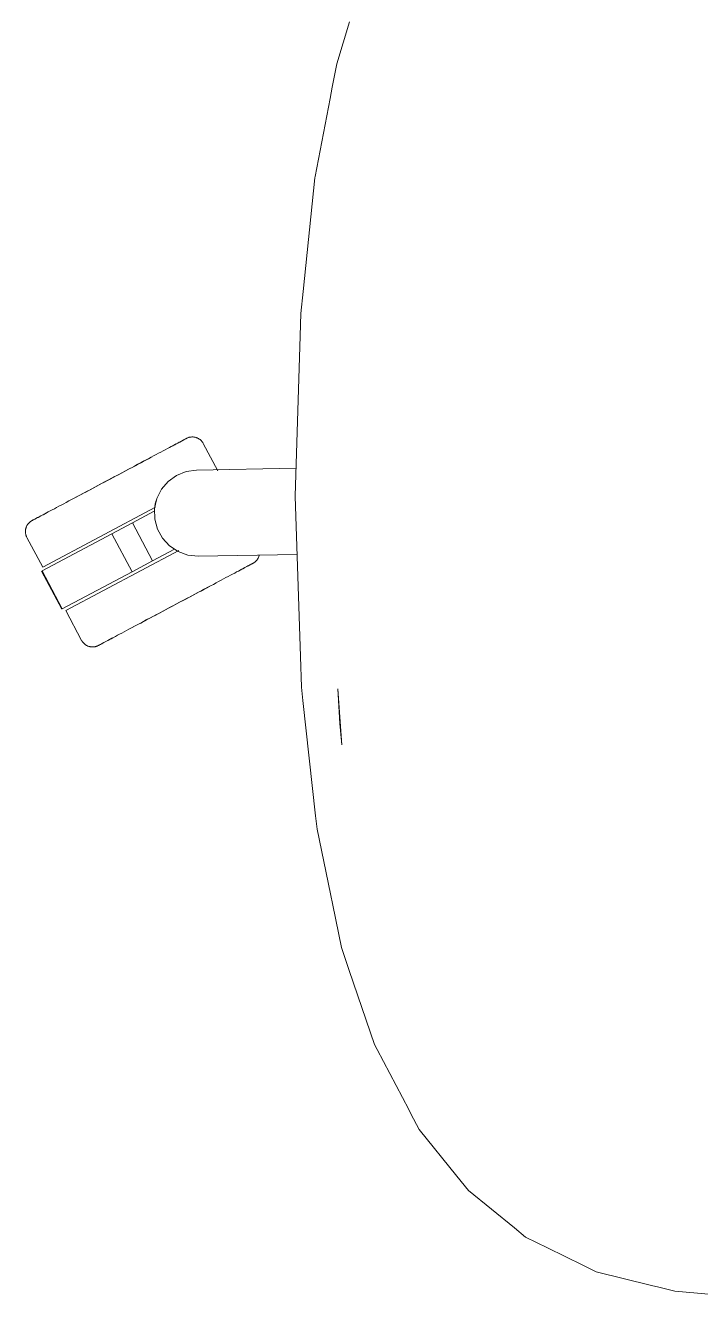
# Model space of a CAD drawing. Header units: millimetres. Extents: x 155927 to 326028, y -36033 to 97293.
# Drawn here: x 201983.7 to 202203.3, y 31869.9 to 32282.9 of the extents above; entities that cross this region are included whole.
import ezdxf

# ---------------------------------------------------------------- set-up
doc = ezdxf.new("R2010")
doc.units = ezdxf.units.MM
doc.header["$MEASUREMENT"] = 0
doc.layers.add('G-IMPT', color=8, linetype='CONTINUOUS', lineweight=9)
doc.layers.add('I-FURN', color=8, linetype='CONTINUOUS', lineweight=9)

msp = doc.modelspace()

# ---------------------------------------------------------------- linework, layer by layer
at = {"layer": 'G-IMPT'}
for p, q in [((202089.17, 32284.04), (202084.98, 32270.44)), ((202084.98, 32270.44), (202083.52, 32262.83)), ((202082.82, 32259.17), (202077.95, 32233.79)), ((202082.82, 32259.17), (202083.52, 32262.83)), ((202077.86, 32233.33), (202074.04, 32196.34)), ((202077.86, 32233.33), (202077.95, 32233.79)), ((202074.04, 32196.34), (202073.31, 32189.27)), ((202073.08, 32182.01), (202073.31, 32189.27)), ((202071.47, 32129.85), (202073.08, 32182.01)), ((202073.17, 32077.66), (202071.47, 32129.85)), ((202073.17, 32077.66), (202073.5, 32067.72)), ((202073.98, 32063.35), (202073.5, 32067.72)), ((202085.38, 32067.19), (202086.62, 32048.91)), ((202085.38, 32067.19), (202086.01, 32055.85)), ((202073.98, 32063.35), (202078.11, 32025.9)), ((202086.62, 32048.91), (202086.01, 32055.85)), ((202078.59, 32021.49), (202078.11, 32025.9)), ((202082.94, 32000.54), (202078.59, 32021.49)), ((202082.94, 32000.54), (202083.71, 31996.86)), ((202083.71, 31996.86), (202086.58, 31983.04)), ((202089.09, 31975.61), (202086.58, 31983.04)), ((202089.09, 31975.61), (202097.24, 31951.52)), ((202098.12, 31949.86), (202097.24, 31951.52)), ((202108.41, 31930.35), (202098.12, 31949.86)), ((202108.41, 31930.35), (202109.14, 31928.97)), ((202111.85, 31923.84), (202109.14, 31928.97)), ((202111.85, 31923.84), (202124.06, 31908.71)), ((202127.82, 31904.05), (202124.06, 31908.71)), ((202142.77, 31891.88), (202127.82, 31904.05)), ((202142.77, 31891.88), (202146.42, 31888.9)), ((202146.42, 31888.9), (202153.58, 31885.37)), ((202165.05, 31879.73), (202153.58, 31885.37)), ((202165.05, 31879.73), (202169.41, 31877.58)), ((202169.41, 31877.58), (202187.36, 31873.18)), ((202187.36, 31873.18), (202189.73, 31872.6)), ((202195.02, 31871.3), (202189.73, 31872.6)), ((202210.9, 31869.86), (202195.02, 31871.3))]:
    msp.add_line(p, q, dxfattribs=at)
at = {"layer": 'I-FURN'}
for p, q in [((202033.51, 32147.2), (202033.94, 32147.43)), ((202034.16, 32147.54), (202033.75, 32147.33)), ((202033.94, 32147.43), (202034.34, 32147.64)), ((202034.53, 32147.74), (202034.16, 32147.54)), ((202034.34, 32147.64), (202034.69, 32147.83)), ((202034.87, 32147.92), (202034.53, 32147.74)), ((202034.69, 32147.83), (202035.01, 32148)), ((202035.17, 32148.08), (202034.87, 32147.92)), ((202035.01, 32148), (202035.29, 32148.14)), ((202035.42, 32148.22), (202035.17, 32148.08)), ((202035.29, 32148.14), (202035.53, 32148.27)), ((202035.64, 32148.33), (202035.42, 32148.22)), ((202035.53, 32148.27), (202035.73, 32148.38)), ((202035.82, 32148.43), (202035.64, 32148.33)), ((202035.73, 32148.38), (202035.89, 32148.46)), ((202035.96, 32148.5), (202035.82, 32148.43)), ((202035.89, 32148.46), (202036.02, 32148.53)), ((202036.06, 32148.56), (202035.96, 32148.5)), ((202036.02, 32148.53), (202036.1, 32148.57)), ((202036.12, 32148.59), (202036.06, 32148.56)), ((202036.1, 32148.57), (202036.14, 32148.6)), ((202036.14, 32148.6), (202036.12, 32148.59)), ((202036.14, 32148.6), (202036.29, 32148.67)), ((202036.14, 32148.6), (202036.14, 32148.6)), ((202036.29, 32148.67), (202036.44, 32148.74)), ((202036.44, 32148.74), (202036.58, 32148.8)), ((202036.58, 32148.8), (202036.74, 32148.85)), ((202036.74, 32148.85), (202036.89, 32148.9)), ((202036.89, 32148.9), (202037.04, 32148.95)), ((202037.04, 32148.95), (202037.2, 32148.98)), ((202037.2, 32148.98), (202037.36, 32149.01)), ((202037.36, 32149.01), (202037.52, 32149.04)), ((202037.52, 32149.04), (202037.68, 32149.05)), ((202037.68, 32149.05), (202037.84, 32149.07)), ((202037.84, 32149.07), (202038, 32149.07)), ((202038, 32149.07), (202038.16, 32149.07)), ((202038.16, 32149.07), (202038.32, 32149.06)), ((202038.32, 32149.06), (202038.48, 32149.05)), ((202038.48, 32149.05), (202038.64, 32149.02)), ((202038.64, 32149.02), (202038.8, 32149)), ((202038.8, 32149), (202038.96, 32148.96)), ((202038.96, 32148.96), (202039.12, 32148.92)), ((202039.12, 32148.92), (202039.27, 32148.88)), ((202039.27, 32148.88), (202039.42, 32148.82)), ((202039.42, 32148.82), (202039.57, 32148.77)), ((202039.57, 32148.77), (202039.72, 32148.7)), ((202039.72, 32148.7), (202039.87, 32148.63)), ((202039.87, 32148.63), (202040.01, 32148.55)), ((202040.01, 32148.55), (202040.15, 32148.47)), ((202040.15, 32148.47), (202040.28, 32148.39)), ((202040.28, 32148.39), (202040.42, 32148.29)), ((202040.42, 32148.29), (202040.54, 32148.2)), ((202040.54, 32148.2), (202040.67, 32148.09)), ((202040.67, 32148.09), (202040.79, 32147.99)), ((202040.79, 32147.99), (202040.9, 32147.87)), ((202040.9, 32147.87), (202041.01, 32147.76)), ((202041.01, 32147.76), (202041.12, 32147.63)), ((202041.12, 32147.63), (202041.22, 32147.51)), ((202041.22, 32147.51), (202041.32, 32147.38)), ((202041.32, 32147.38), (202041.41, 32147.25)), ((202026.24, 32143.33), (202025.42, 32142.9)), ((202027.02, 32143.75), (202026.24, 32143.33)), ((202027.79, 32144.15), (202027.02, 32143.75)), ((202028.52, 32144.54), (202027.79, 32144.15)), ((202029.23, 32144.92), (202028.52, 32144.54)), ((202029.91, 32145.28), (202029.23, 32144.92)), ((202030.55, 32145.63), (202029.91, 32145.28)), ((202031.17, 32145.95), (202030.55, 32145.63)), ((202031.75, 32146.26), (202031.17, 32145.95)), ((202031.44, 32146.1), (202032.01, 32146.4)), ((202032.31, 32146.56), (202031.75, 32146.26)), ((202032.01, 32146.4), (202032.55, 32146.69)), ((202032.82, 32146.83), (202032.31, 32146.56)), ((202032.55, 32146.69), (202033.05, 32146.95)), ((202033.3, 32147.09), (202032.82, 32146.83)), ((202033.05, 32146.95), (202033.51, 32147.2)), ((202033.75, 32147.33), (202033.3, 32147.09)), ((202041.41, 32147.25), (202041.49, 32147.11)), ((202041.49, 32147.11), (202041.57, 32146.97)), ((202041.57, 32146.97), (202041.6, 32146.93)), ((202046.3, 32138.09), (202041.6, 32146.93)), ((202017.69, 32138.79), (202018.66, 32139.3)), ((202019.17, 32139.57), (202018.21, 32139.06)), ((202018.66, 32139.3), (202019.61, 32139.81)), ((202020.12, 32140.08), (202019.17, 32139.57)), ((202019.61, 32139.81), (202020.55, 32140.3)), ((202021.05, 32140.57), (202020.12, 32140.08)), ((202020.55, 32140.3), (202021.47, 32140.79)), ((202021.96, 32141.06), (202021.05, 32140.57)), ((202021.47, 32140.79), (202022.37, 32141.28)), ((202022.86, 32141.53), (202021.96, 32141.06)), ((202022.37, 32141.28), (202023.26, 32141.75)), ((202023.73, 32142), (202022.86, 32141.53)), ((202023.26, 32141.75), (202024.13, 32142.21)), ((202024.59, 32142.45), (202023.73, 32142)), ((202024.13, 32142.21), (202024.98, 32142.66)), ((202025.42, 32142.9), (202024.59, 32142.45)), ((202009.73, 32134.55), (202010.74, 32135.09)), ((202011.28, 32135.38), (202010.27, 32134.84)), ((202010.74, 32135.09), (202011.74, 32135.62)), ((202012.28, 32135.91), (202011.28, 32135.38)), ((202011.74, 32135.62), (202012.75, 32136.16)), ((202013.29, 32136.44), (202012.28, 32135.91)), ((202012.75, 32136.16), (202013.75, 32136.69)), ((202014.29, 32136.98), (202013.29, 32136.44)), ((202013.75, 32136.69), (202014.74, 32137.22)), ((202015.28, 32137.5), (202014.29, 32136.98)), ((202014.74, 32137.22), (202015.74, 32137.75)), ((202016.27, 32138.03), (202015.28, 32137.5)), ((202015.74, 32137.75), (202016.72, 32138.27)), ((202017.25, 32138.55), (202016.27, 32138.03)), ((202016.72, 32138.27), (202017.69, 32138.79)), ((202018.21, 32139.06), (202017.25, 32138.55)), ((202030.19, 32134.63), (202032.93, 32136.59)), ((202032.93, 32136.59), (202036.07, 32137.84)), ((202036.07, 32137.84), (202039.41, 32138.31)), ((202039.41, 32138.31), (202071.75, 32138.87)), ((202001.9, 32130.39), (202002.84, 32130.89)), ((202003.36, 32131.17), (202002.41, 32130.66)), ((202002.84, 32130.89), (202003.8, 32131.4)), ((202004.32, 32131.68), (202003.36, 32131.17)), ((202003.8, 32131.4), (202004.77, 32131.92)), ((202005.3, 32132.2), (202004.32, 32131.68)), ((202004.77, 32131.92), (202005.75, 32132.44)), ((202006.28, 32132.72), (202005.3, 32132.2)), ((202005.75, 32132.44), (202006.73, 32132.96)), ((202007.27, 32133.25), (202006.28, 32132.72)), ((202006.73, 32132.96), (202007.73, 32133.49)), ((202008.27, 32133.78), (202007.27, 32133.25)), ((202007.73, 32133.49), (202008.73, 32134.02)), ((202009.27, 32134.31), (202008.27, 32133.78)), ((202008.73, 32134.02), (202009.73, 32134.55)), ((202010.27, 32134.84), (202009.27, 32134.31)), ((202026.48, 32129.05), (202028, 32132.06)), ((202028, 32132.06), (202030.19, 32134.63)), ((201995.41, 32126.94), (201994.64, 32126.53)), ((201996.21, 32127.37), (201995.41, 32126.94)), ((201997.04, 32127.81), (201996.21, 32127.37)), ((201997.89, 32128.26), (201997.04, 32127.81)), ((201998.75, 32128.72), (201997.89, 32128.26)), ((201999.64, 32129.19), (201998.75, 32128.72)), ((202000.55, 32129.67), (201999.64, 32129.19)), ((202000.06, 32129.41), (202000.97, 32129.9)), ((202001.47, 32130.16), (202000.55, 32129.67)), ((202000.97, 32129.9), (202001.9, 32130.39)), ((202002.41, 32130.66), (202001.47, 32130.16)), ((202025.73, 32125.76), (202026.48, 32129.05)), ((201987.32, 32122.64), (201987, 32122.47)), ((201987.15, 32122.55), (201987.48, 32122.72)), ((201987.68, 32122.83), (201987.32, 32122.64)), ((201987.48, 32122.72), (201987.85, 32122.92)), ((201988.07, 32123.04), (201987.68, 32122.83)), ((201987.85, 32122.92), (201988.26, 32123.14)), ((201988.5, 32123.27), (201988.07, 32123.04)), ((201988.26, 32123.14), (201988.71, 32123.38)), ((201988.97, 32123.51), (201988.5, 32123.27)), ((201988.71, 32123.38), (201989.19, 32123.63)), ((201989.47, 32123.78), (201988.97, 32123.51)), ((201989.19, 32123.63), (201989.71, 32123.91)), ((201989.35, 32106.73), (202026.07, 32126.25)), ((201990, 32124.06), (201989.47, 32123.78)), ((201989.71, 32123.91), (201990.26, 32124.2)), ((201990.57, 32124.37), (201990, 32124.06)), ((201990.26, 32124.2), (201990.85, 32124.51)), ((201991.17, 32124.69), (201990.57, 32124.37)), ((201991.81, 32125.02), (201991.17, 32124.69)), ((201992.47, 32125.38), (201991.81, 32125.02)), ((201993.17, 32125.75), (201992.47, 32125.38)), ((201993.89, 32126.13), (201993.17, 32125.75)), ((201994.64, 32126.53), (201993.89, 32126.13)), ((202018.52, 32121.11), (202025.66, 32124.9)), ((202025.79, 32122.39), (202025.73, 32125.76)), ((201983.73, 32118.43), (201983.74, 32118.6)), ((201983.74, 32118.6), (201983.76, 32118.76)), ((201983.76, 32118.76), (201983.78, 32118.92)), ((201983.78, 32118.92), (201983.81, 32119.07)), ((201983.81, 32119.07), (201983.84, 32119.23)), ((201983.84, 32119.23), (201983.88, 32119.39)), ((201983.88, 32119.39), (201983.93, 32119.54)), ((201983.93, 32119.54), (201983.98, 32119.7)), ((201983.98, 32119.7), (201984.04, 32119.85)), ((201984.04, 32119.85), (201984.1, 32119.99)), ((201984.1, 32119.99), (201984.17, 32120.14)), ((201984.17, 32120.14), (201984.25, 32120.28)), ((201984.25, 32120.28), (201984.33, 32120.42)), ((201984.33, 32120.42), (201984.42, 32120.56)), ((201984.42, 32120.56), (201984.51, 32120.69)), ((201984.51, 32120.69), (201984.61, 32120.82)), ((201984.61, 32120.82), (201984.71, 32120.94)), ((201984.71, 32120.94), (201984.82, 32121.06)), ((201984.82, 32121.06), (201984.93, 32121.18)), ((201984.93, 32121.18), (201985.05, 32121.29)), ((201985.05, 32121.29), (201985.17, 32121.39)), ((201985.17, 32121.39), (201985.29, 32121.49)), ((201985.29, 32121.49), (201985.42, 32121.59)), ((201985.42, 32121.59), (201985.56, 32121.68)), ((201985.56, 32121.68), (201985.69, 32121.77)), ((201985.69, 32121.77), (201985.83, 32121.85)), ((201985.83, 32121.85), (201985.87, 32121.87)), ((201985.87, 32121.87), (201985.89, 32121.88)), ((201985.88, 32121.87), (201985.87, 32121.87)), ((201985.92, 32121.89), (201985.88, 32121.87)), ((201985.89, 32121.88), (201985.95, 32121.91)), ((201986, 32121.94), (201985.92, 32121.89)), ((201985.95, 32121.91), (201986.05, 32121.96)), ((201986.12, 32122), (201986, 32121.94)), ((201986.05, 32121.96), (201986.19, 32122.04)), ((201986.28, 32122.09), (201986.12, 32122)), ((201986.19, 32122.04), (201986.37, 32122.13)), ((201986.48, 32122.19), (201986.28, 32122.09)), ((201986.37, 32122.13), (201986.59, 32122.25)), ((201986.73, 32122.32), (201986.48, 32122.19)), ((201986.59, 32122.25), (201986.85, 32122.39)), ((201987, 32122.47), (201986.73, 32122.32)), ((201986.85, 32122.39), (201987.15, 32122.55)), ((202011.88, 32117.57), (202018.52, 32121.11)), ((202025.09, 32108.74), (202018.52, 32121.11)), ((202026.66, 32119.13), (202025.79, 32122.39)), ((202028.28, 32116.17), (202026.66, 32119.13)), ((201983.73, 32118.27), (201983.73, 32118.43)), ((201983.74, 32118.11), (201983.73, 32118.27)), ((201983.75, 32117.95), (201983.74, 32118.11)), ((201983.77, 32117.79), (201983.75, 32117.95)), ((201983.79, 32117.63), (201983.77, 32117.79)), ((201983.82, 32117.47), (201983.79, 32117.63)), ((201983.86, 32117.32), (201983.82, 32117.47)), ((201983.9, 32117.16), (201983.86, 32117.32)), ((201983.95, 32117.01), (201983.9, 32117.16)), ((201984, 32116.86), (201983.95, 32117.01)), ((201984.06, 32116.71), (201984, 32116.86)), ((201984.13, 32116.56), (201984.06, 32116.71)), ((201984.2, 32116.42), (201984.13, 32116.56)), ((201984.2, 32116.42), (201989.35, 32106.73)), ((201989.17, 32105.5), (202011.88, 32117.57)), ((202018.45, 32105.21), (202011.88, 32117.57)), ((202030.56, 32113.68), (202028.28, 32116.17)), ((201996.87, 32092.6), (202033.61, 32112.14)), ((202032.24, 32112.54), (202025.09, 32108.74)), ((202033.37, 32111.82), (202030.56, 32113.68)), ((202036.54, 32110.67), (202033.37, 32111.82)), ((202039.9, 32110.33), (202036.54, 32110.67)), ((202072.09, 32110.89), (202039.9, 32110.33)), ((202059.68, 32110.31), (202059.63, 32110.15)), ((202059.73, 32110.46), (202059.68, 32110.31)), ((202059.77, 32110.62), (202059.73, 32110.46)), ((202025.09, 32108.74), (202018.45, 32105.21)), ((202054.42, 32106.22), (202053.9, 32105.94)), ((202054.14, 32106.07), (202054.64, 32106.34)), ((202054.9, 32106.47), (202054.42, 32106.22)), ((202054.64, 32106.34), (202055.11, 32106.58)), ((202055.35, 32106.71), (202054.9, 32106.47)), ((202055.11, 32106.58), (202055.54, 32106.81)), ((202055.76, 32106.93), (202055.35, 32106.71)), ((202055.54, 32106.81), (202055.93, 32107.02)), ((202056.13, 32107.13), (202055.76, 32106.93)), ((202055.93, 32107.02), (202056.29, 32107.21)), ((202056.46, 32107.3), (202056.13, 32107.13)), ((202056.29, 32107.21), (202056.61, 32107.38)), ((202056.76, 32107.46), (202056.46, 32107.3)), ((202056.61, 32107.38), (202056.89, 32107.53)), ((202057.02, 32107.6), (202056.76, 32107.46)), ((202056.89, 32107.53), (202057.13, 32107.66)), ((202057.24, 32107.72), (202057.02, 32107.6)), ((202057.13, 32107.66), (202057.33, 32107.76)), ((202057.42, 32107.81), (202057.24, 32107.72)), ((202057.33, 32107.76), (202057.49, 32107.85)), ((202057.56, 32107.89), (202057.42, 32107.81)), ((202057.49, 32107.85), (202057.61, 32107.91)), ((202057.66, 32107.94), (202057.56, 32107.89)), ((202057.61, 32107.91), (202057.69, 32107.96)), ((202057.72, 32107.97), (202057.66, 32107.94)), ((202057.69, 32107.96), (202057.73, 32107.98)), ((202057.74, 32107.98), (202057.72, 32107.97)), ((202057.73, 32107.98), (202057.74, 32107.98)), ((202057.78, 32108), (202057.74, 32107.98)), ((202057.92, 32108.08), (202057.78, 32108)), ((202058.06, 32108.17), (202057.92, 32108.08)), ((202058.19, 32108.26), (202058.06, 32108.17)), ((202058.32, 32108.36), (202058.19, 32108.26)), ((202058.44, 32108.46), (202058.32, 32108.36)), ((202058.56, 32108.56), (202058.44, 32108.46)), ((202058.68, 32108.67), (202058.56, 32108.56)), ((202058.79, 32108.79), (202058.68, 32108.67)), ((202058.9, 32108.91), (202058.79, 32108.79)), ((202059, 32109.03), (202058.9, 32108.91)), ((202059.1, 32109.16), (202059, 32109.03)), ((202059.19, 32109.29), (202059.1, 32109.16)), ((202059.28, 32109.43), (202059.19, 32109.29)), ((202059.36, 32109.57), (202059.28, 32109.43)), ((202059.44, 32109.71), (202059.36, 32109.57)), ((202059.51, 32109.86), (202059.44, 32109.71)), ((202059.57, 32110), (202059.51, 32109.86)), ((202059.63, 32110.15), (202059.57, 32110)), ((201989, 32105.41), (201995.57, 32093.05)), ((201995.74, 32093.14), (201989.17, 32105.5)), ((202018.45, 32105.21), (201995.74, 32093.14)), ((202045.73, 32101.59), (202046.57, 32102.04)), ((202046.57, 32102.04), (202047.4, 32102.48)), ((202047.4, 32102.48), (202048.2, 32102.91)), ((202048.2, 32102.91), (202048.97, 32103.32)), ((202048.97, 32103.32), (202049.72, 32103.72)), ((202049.72, 32103.72), (202050.45, 32104.1)), ((202050.45, 32104.1), (202051.14, 32104.47)), ((202051.14, 32104.47), (202051.8, 32104.83)), ((202051.8, 32104.83), (202052.44, 32105.16)), ((202052.44, 32105.16), (202053.04, 32105.48)), ((202053.35, 32105.65), (202052.77, 32105.34)), ((202053.04, 32105.48), (202053.61, 32105.79)), ((202053.9, 32105.94), (202053.35, 32105.65)), ((202053.61, 32105.79), (202054.14, 32106.07)), ((202038.84, 32097.93), (202037.86, 32097.41)), ((202038.31, 32097.65), (202039.29, 32098.17)), ((202039.81, 32098.45), (202038.84, 32097.93)), ((202039.29, 32098.17), (202040.25, 32098.68)), ((202040.77, 32098.96), (202039.81, 32098.45)), ((202040.25, 32098.68), (202041.2, 32099.19)), ((202041.71, 32099.46), (202040.77, 32098.96)), ((202041.2, 32099.19), (202042.14, 32099.69)), ((202042.64, 32099.95), (202041.71, 32099.46)), ((202042.14, 32099.69), (202043.06, 32100.18)), ((202043.56, 32100.44), (202042.64, 32099.95)), ((202043.06, 32100.18), (202043.97, 32100.66)), ((202043.97, 32100.66), (202044.86, 32101.13)), ((202044.86, 32101.13), (202045.73, 32101.59)), ((202030.86, 32093.69), (202029.86, 32093.16)), ((202030.32, 32093.41), (202031.33, 32093.94)), ((202031.87, 32094.23), (202030.86, 32093.69)), ((202031.33, 32093.94), (202032.33, 32094.47)), ((202032.87, 32094.76), (202031.87, 32094.23)), ((202032.33, 32094.47), (202033.34, 32095.01)), ((202033.88, 32095.3), (202032.87, 32094.76)), ((202033.34, 32095.01), (202034.34, 32095.54)), ((202034.88, 32095.83), (202033.88, 32095.3)), ((202034.34, 32095.54), (202035.34, 32096.07)), ((202035.88, 32096.36), (202034.88, 32095.83)), ((202035.34, 32096.07), (202036.34, 32096.6)), ((202036.88, 32096.89), (202035.88, 32096.36)), ((202036.34, 32096.6), (202037.33, 32097.13)), ((202037.86, 32097.41), (202036.88, 32096.89)), ((202037.33, 32097.13), (202038.31, 32097.65)), ((201996.87, 32092.6), (202002.02, 32082.92)), ((202022.56, 32089.28), (202023.49, 32089.77)), ((202024, 32090.04), (202023.06, 32089.55)), ((202023.49, 32089.77), (202024.44, 32090.28)), ((202024.95, 32090.55), (202024, 32090.04)), ((202024.44, 32090.28), (202025.4, 32090.78)), ((202025.92, 32091.06), (202024.95, 32090.55)), ((202025.4, 32090.78), (202026.36, 32091.3)), ((202026.89, 32091.58), (202025.92, 32091.06)), ((202026.36, 32091.3), (202027.34, 32091.82)), ((202027.88, 32092.1), (202026.89, 32091.58)), ((202027.34, 32091.82), (202028.33, 32092.35)), ((202028.87, 32092.63), (202027.88, 32092.1)), ((202028.33, 32092.35), (202029.32, 32092.87)), ((202029.86, 32093.16), (202028.87, 32092.63)), ((202029.32, 32092.87), (202030.32, 32093.41)), ((202015.09, 32085.31), (202015.83, 32085.7)), ((202015.83, 32085.7), (202016.59, 32086.1)), ((202016.59, 32086.1), (202017.37, 32086.52)), ((202017.37, 32086.52), (202018.19, 32086.95)), ((202018.19, 32086.95), (202019.02, 32087.4)), ((202019.48, 32087.64), (202018.63, 32087.19)), ((202019.02, 32087.4), (202019.88, 32087.85)), ((202020.35, 32088.1), (202019.48, 32087.64)), ((202019.88, 32087.85), (202020.76, 32088.32)), ((202021.24, 32088.57), (202020.35, 32088.1)), ((202020.76, 32088.32), (202021.65, 32088.79)), ((202022.14, 32089.05), (202021.24, 32088.57)), ((202021.65, 32088.79), (202022.56, 32089.28)), ((202023.06, 32089.55), (202022.14, 32089.05)), ((202002.04, 32082.88), (202002.02, 32082.92)), ((202002.12, 32082.74), (202002.04, 32082.88)), ((202002.2, 32082.6), (202002.12, 32082.74)), ((202002.29, 32082.47), (202002.2, 32082.6)), ((202002.39, 32082.34), (202002.29, 32082.47)), ((202002.49, 32082.22), (202002.39, 32082.34)), ((202002.6, 32082.09), (202002.49, 32082.22)), ((202002.71, 32081.98), (202002.6, 32082.09)), ((202002.82, 32081.86), (202002.71, 32081.98)), ((202002.94, 32081.76), (202002.82, 32081.86)), ((202003.07, 32081.65), (202002.94, 32081.76)), ((202003.2, 32081.56), (202003.07, 32081.65)), ((202003.33, 32081.46), (202003.2, 32081.56)), ((202003.46, 32081.38), (202003.33, 32081.46)), ((202003.6, 32081.3), (202003.46, 32081.38)), ((202003.74, 32081.22), (202003.6, 32081.3)), ((202007.49, 32081.26), (202007.55, 32081.29)), ((202007.6, 32081.32), (202007.51, 32081.28)), ((202007.55, 32081.29), (202007.65, 32081.35)), ((202007.72, 32081.39), (202007.6, 32081.32)), ((202007.65, 32081.35), (202007.79, 32081.42)), ((202007.88, 32081.47), (202007.72, 32081.39)), ((202007.79, 32081.42), (202007.97, 32081.52)), ((202008.08, 32081.58), (202007.88, 32081.47)), ((202007.97, 32081.52), (202008.19, 32081.63)), ((202008.32, 32081.71), (202008.08, 32081.58)), ((202008.19, 32081.63), (202008.44, 32081.77)), ((202008.6, 32081.85), (202008.32, 32081.71)), ((202008.44, 32081.77), (202008.74, 32081.93)), ((202008.92, 32082.02), (202008.6, 32081.85)), ((202008.74, 32081.93), (202009.08, 32082.11)), ((202009.27, 32082.21), (202008.92, 32082.02)), ((202009.08, 32082.11), (202009.45, 32082.31)), ((202009.67, 32082.42), (202009.27, 32082.21)), ((202009.45, 32082.31), (202009.86, 32082.52)), ((202010.1, 32082.65), (202009.67, 32082.42)), ((202009.86, 32082.52), (202010.31, 32082.76)), ((202010.56, 32082.9), (202010.1, 32082.65)), ((202010.31, 32082.76), (202010.79, 32083.02)), ((202011.06, 32083.16), (202010.56, 32082.9)), ((202010.79, 32083.02), (202011.31, 32083.29)), ((202011.6, 32083.45), (202011.06, 32083.16)), ((202011.31, 32083.29), (202011.86, 32083.59)), ((202012.17, 32083.75), (202011.6, 32083.45)), ((202011.86, 32083.59), (202012.44, 32083.9)), ((202012.44, 32083.9), (202013.06, 32084.22)), ((202013.06, 32084.22), (202013.7, 32084.57)), ((202013.7, 32084.57), (202014.38, 32084.93)), ((202014.38, 32084.93), (202015.09, 32085.31)), ((202003.89, 32081.15), (202003.74, 32081.22)), ((202004.04, 32081.08), (202003.89, 32081.15)), ((202004.19, 32081.03), (202004.04, 32081.08)), ((202004.34, 32080.97), (202004.19, 32081.03)), ((202004.49, 32080.93), (202004.34, 32080.97)), ((202004.65, 32080.89), (202004.49, 32080.93)), ((202004.81, 32080.85), (202004.65, 32080.89)), ((202004.97, 32080.83), (202004.81, 32080.85)), ((202005.13, 32080.8), (202004.97, 32080.83)), ((202005.29, 32080.79), (202005.13, 32080.8)), ((202005.45, 32080.78), (202005.29, 32080.79)), ((202005.61, 32080.78), (202005.45, 32080.78)), ((202005.77, 32080.78), (202005.61, 32080.78)), ((202005.93, 32080.8), (202005.77, 32080.78)), ((202006.09, 32080.81), (202005.93, 32080.8)), ((202006.25, 32080.84), (202006.09, 32080.81)), ((202006.41, 32080.87), (202006.25, 32080.84)), ((202006.57, 32080.9), (202006.41, 32080.87)), ((202006.72, 32080.95), (202006.57, 32080.9)), ((202006.87, 32081), (202006.72, 32080.95)), ((202007.03, 32081.05), (202006.87, 32081)), ((202007.18, 32081.11), (202007.03, 32081.05)), ((202007.32, 32081.18), (202007.18, 32081.11)), ((202007.47, 32081.25), (202007.32, 32081.18)), ((202007.51, 32081.28), (202007.47, 32081.25)), ((202007.47, 32081.25), (202007.49, 32081.26)), ((202007.47, 32081.25), (202007.47, 32081.25))]:
    msp.add_line(p, q, dxfattribs=at)
msp.add_arc((202039.46, 32124.31), 13.81, 162.664, 167.6527, dxfattribs=at)
msp.add_open_spline([(202025.85, 32126.68), (202025.93, 32127.11), (202026.03, 32127.53), (202026.15, 32127.95)], degree=3, dxfattribs=at)

doc.saveas('drawing.dxf')
